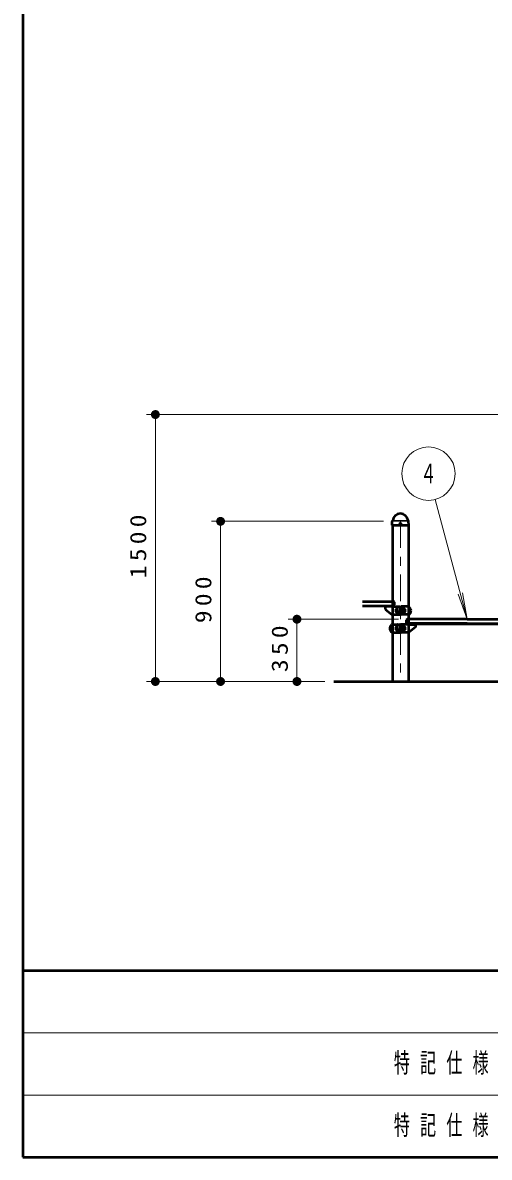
# Model space of a CAD drawing. Units: millimetres on the paper, scale 1:50. Extents: x -385 to 0, y 0 to 267.
# Drawn here: x -385 to -332.5, y 0 to 127.5 of the extents above; entities that cross this region are included whole.
import ezdxf
from ezdxf.enums import TextEntityAlignment as Align

# ---------------------------------------------------------------- set-up
doc = ezdxf.new("R2010")
doc.units = ezdxf.units.MM
doc.linetypes.add('USER1', pattern=[4.5, 2.5, -2])
doc.linetypes.add('USER2', pattern=[6, 3, -1, 1, -1])
doc.layers.add('LY_1', color=140, linetype='Continuous', lineweight=50)
doc.styles.add('ＭＳ ゴシック', font='')
doc.styles.get('ＭＳ ゴシック').set_extended_font_data('MS Gothic')

# ---------------------------------------------------------------- blocks, each defined once
blk = doc.blocks.new('filled_dot')
at = {"color": 0, "linetype": 'Continuous', "lineweight": -2, "const_width": 1.25}
blk.add_lwpolyline([(-0.625, 0, 1), (0.625, 0, 1)], format="xyb", close=True, dxfattribs=at)

msp = doc.modelspace()

# ---------------------------------------------------------------- linework, layer by layer
at = {"layer": 'LY_1', "color": 7}
for p, q in [((-385, 267), (-385, 0)), ((-350.012, 53.472), (-245.012, 53.472)), ((-385, 21), (0, 21)), ((-385, 0), (0, 0))]:
    msp.add_line(p, q, dxfattribs=at)
at = {"layer": 'LY_1', "color": 7, "lineweight": 13}
for p, q in [((-314.432, 83.472), (-371.074, 83.472)), ((-370.074, 53.472), (-370.074, 83.472)), ((-338.588, 73.929), (-335.012, 60.472)), ((-344.403, 71.472), (-363.744, 71.472)), ((-362.744, 53.472), (-362.744, 71.472)), ((-343.405, 71.482), (-341.618, 71.482)), ((-343.369, 71.552), (-341.657, 71.552)), ((-335.012, 60.472), (-336.032, 63.293)), ((-335.012, 60.472), (-335.527, 63.428)), ((-342.733, 60.472), (-355.152, 60.472)), ((-354.152, 53.472), (-354.152, 60.472)), ((-351.012, 53.472), (-371.074, 53.472)), ((-351.012, 53.472), (-363.744, 53.472)), ((-385, 14), (-243.5, 14)), ((-385, 7), (-243.5, 7))]:
    msp.add_line(p, q, dxfattribs=at)
at = {"layer": 'LY_1'}
for p, q in [((-343.441, 71.062), (-343.432, 71.459)), ((-343.408, 71.517), (-343.386, 71.539)), ((-341.615, 71.517), (-341.637, 71.539)), ((-341.583, 71.062), (-341.591, 71.459)), ((-343.431, 71.052), (-343.441, 71.062)), ((-343.431, 71.052), (-341.592, 71.052)), ((-343.403, 71.052), (-343.403, 53.472)), ((-341.621, 71.052), (-341.621, 53.472)), ((-341.583, 71.062), (-341.592, 71.052)), ((-346.765, 62.472), (-343.29, 62.472)), ((-346.765, 61.972), (-343.29, 61.972)), ((-343.472, 61.926), (-346.765, 61.926)), ((-344.212, 61.819), (-344.212, 61.611)), ((-344.197, 61.58), (-343.484, 61.001)), ((-343.436, 61.883), (-344.173, 61.857)), ((-343.434, 61.883), (-342.582, 61.883)), ((-343.19, 62.072), (-343.19, 62.372)), ((-342.837, 61.618), (-342.877, 61.62)), ((-342.837, 61.247), (-342.877, 61.246)), ((-342.837, 61.433), (-342.837, 61.863)), ((-342.837, 61.433), (-342.837, 61.003)), ((-342.542, 61.843), (-342.542, 61.023)), ((-342.482, 61.843), (-342.482, 61.023)), ((-341.59, 61.883), (-342.442, 61.883)), ((-342.186, 61.433), (-342.186, 61.863)), ((-342.186, 61.618), (-342.147, 61.62)), ((-342.186, 61.433), (-342.186, 61.003)), ((-342.186, 61.247), (-342.147, 61.246)), ((-341.36, 61.596), (-341.522, 61.846)), ((-341.36, 61.269), (-341.522, 61.019)), ((-343.434, 60.983), (-342.582, 60.983)), ((-341.592, 60.983), (-342.442, 60.983)), ((-341.833, 60.072), (-341.833, 60.372)), ((-335.012, 60.472), (-341.733, 60.472)), ((-335.012, 59.972), (-341.733, 59.972)), ((-335.012, 60.472), (-328.29, 60.472)), ((-335.012, 59.972), (-328.29, 59.972)), ((-343.663, 59.596), (-343.501, 59.846)), ((-343.663, 59.269), (-343.501, 59.019)), ((-343.434, 59.883), (-342.582, 59.883)), ((-343.432, 58.983), (-342.582, 58.983)), ((-342.837, 59.618), (-342.877, 59.62)), ((-342.837, 59.247), (-342.877, 59.246)), ((-342.837, 59.433), (-342.837, 59.863)), ((-342.837, 59.433), (-342.837, 59.003)), ((-342.542, 59.843), (-342.542, 59.023)), ((-342.482, 59.843), (-342.482, 59.023)), ((-341.59, 59.883), (-342.442, 59.883)), ((-341.59, 58.983), (-342.442, 58.983)), ((-342.186, 59.433), (-342.186, 59.863)), ((-342.186, 59.618), (-342.147, 59.62)), ((-342.186, 59.433), (-342.186, 59.003)), ((-342.186, 59.247), (-342.147, 59.246)), ((-341.587, 59.883), (-340.85, 59.857)), ((-328.472, 59.926), (-341.552, 59.926)), ((-340.826, 59.58), (-341.539, 59.001)), ((-340.812, 59.819), (-340.812, 59.611))]:
    msp.add_line(p, q, dxfattribs=at)
at = {"layer": 'LY_1', "color": 7, "linetype": 'USER1', "lineweight": 13}
msp.add_line((-343.403, 71.472), (-341.621, 71.472), dxfattribs=at)
at = {"layer": 'LY_1', "color": 7, "linetype": 'USER2', "lineweight": 13}
msp.add_line((-342.512, 71.482), (-342.512, 53.472), dxfattribs=at)
at = {"layer": 'LY_1', "color": 7, "lineweight": 13}
msp.add_circle((-339.359, 76.829), 3, dxfattribs=at)
at = {"layer": 'LY_1'}
msp.add_circle((-342.512, 71.212), 0.06, dxfattribs=at)
for centre, radius, start, end in [((-343.348, 71.457), 0.084, 135, 178.99605), ((-343.425, 71.578), 0.056, 315, 353.3676), ((-342.512, 71.472), 0.864, 90, 173.3676), ((-342.512, 71.472), 0.864, 6.6324, 90), ((-341.598, 71.578), 0.056, 186.6324, 225), ((-341.675, 71.457), 0.084, 1.00395, 45), ((-344.172, 61.817), 0.04, 92, 180), ((-344.172, 61.611), 0.04, 180, 227.9739), ((-343.29, 62.372), 0.1, 0, 90), ((-343.29, 62.072), 0.1, 270, 0), ((-342.883, 61.433), 0.187, 88, 272), ((-342.817, 61.863), 0.02, 90, 180), ((-342.582, 61.843), 0.04, 0, 90), ((-342.442, 61.843), 0.04, 90, 180), ((-342.206, 61.863), 0.02, 0, 90), ((-342.14, 61.433), 0.187, 268, 92), ((-341.59, 61.803), 0.08, 20.80294, 90), ((-341.612, 61.433), 0.3, 0, 32.99301), ((-341.612, 61.433), 0.3, 327.00699, 0), ((-343.434, 61.063), 0.08, 230.90226, 270), ((-342.817, 61.003), 0.02, 180, 270), ((-342.582, 61.023), 0.04, 270, 0), ((-342.442, 61.023), 0.04, 180, 270), ((-342.206, 61.003), 0.02, 270, 0), ((-341.733, 60.372), 0.1, 90, 180), ((-341.733, 60.072), 0.1, 180, 270), ((-341.59, 61.063), 0.08, 270, 339.19706), ((-343.412, 59.433), 0.3, 147.00699, 180), ((-343.412, 59.433), 0.3, 180, 212.99301), ((-343.434, 59.803), 0.08, 90, 159.19706), ((-343.434, 59.063), 0.08, 200.80294, 270), ((-342.883, 59.433), 0.187, 88, 272), ((-342.817, 59.863), 0.02, 90, 180), ((-342.817, 59.003), 0.02, 180, 270), ((-342.582, 59.843), 0.04, 0, 90), ((-342.582, 59.023), 0.04, 270, 0), ((-342.442, 59.843), 0.04, 90, 180), ((-342.442, 59.023), 0.04, 180, 270), ((-342.206, 59.863), 0.02, 0, 90), ((-342.206, 59.003), 0.02, 270, 0), ((-342.14, 59.433), 0.187, 268, 92), ((-341.59, 59.063), 0.08, 270, 309.09774), ((-340.852, 59.817), 0.04, 0, 88), ((-340.852, 59.611), 0.04, 312.0261, 0)]:
    msp.add_arc(centre, radius, start, end, dxfattribs=at)

# ---------------------------------------------------------------- block references
at = {"layer": 'LY_1', "color": 7, "lineweight": 13, "xscale": 0.4, "yscale": 0.4}
for p, rotation in [((-370.074, 83.472), 270), ((-362.744, 71.472), 270), ((-354.152, 60.472), 270), ((-370.074, 53.472), 90), ((-362.744, 53.472), 90), ((-354.152, 53.472), 90)]:
    msp.add_blockref('filled_dot', p, dxfattribs=dict(at, rotation=rotation))

# ---------------------------------------------------------------- texts
at = {"layer": 'LY_1', "color": 7, "style": 'ＭＳ ゴシック', "width": 0.6}
msp.add_text('４', height=2.199, dxfattribs=at).set_placement((-339.359, 76.829), align=Align.MIDDLE_CENTER)
at = {"layer": 'LY_1', "color": 7, "char_height": 1.833, "attachment_point": 8, "rotation": 90, "style": 'ＭＳ ゴシック'}
for s, insert in [('\\T1.33;\\W1.15;1500', (-371.074, 68.893)), ('\\T1.33;\\W1.15;900', (-363.744, 62.889)), ('\\T1.33;\\W1.15;350', (-355.152, 57.387))]:
    msp.add_mtext(s, dxfattribs=dict(at, insert=insert))
at = {"layer": 'LY_1', "color": 7, "char_height": 2.199, "attachment_point": 4, "style": 'ＭＳ ゴシック'}
for insert in [(-343.25, 10.5), (-343.25, 3.5)]:
    msp.add_mtext('\\T1.64;\\W0.6;特記仕様変更', dxfattribs=dict(at, insert=insert))

doc.saveas('drawing.dxf')
